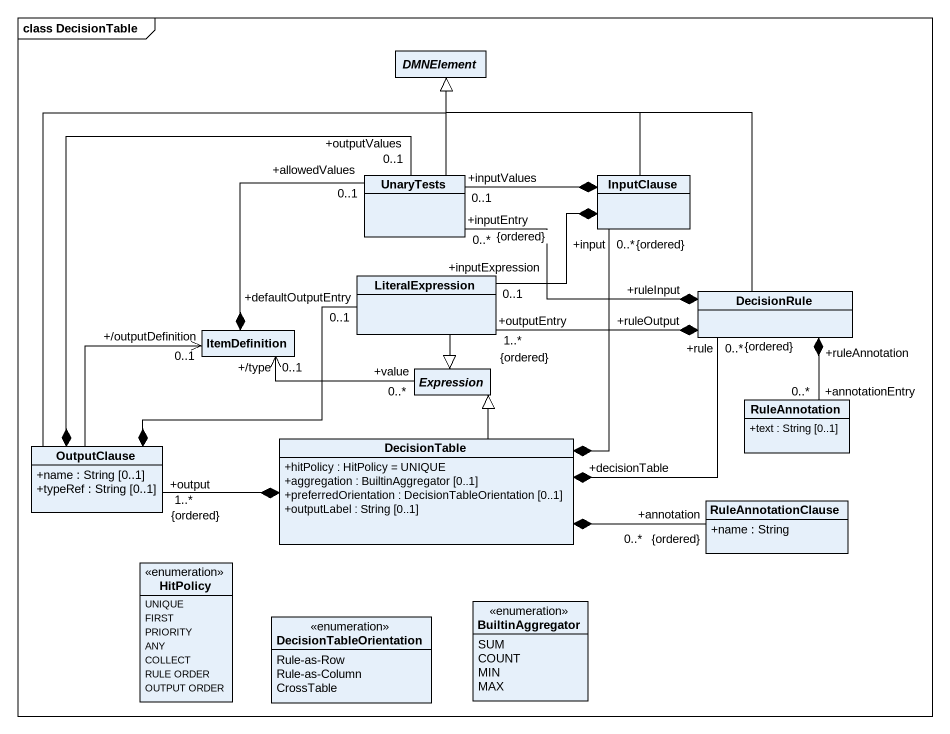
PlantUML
@startuml
mainframe class DecisionTable
hide circle
hide empty members
skinparam classAttributeIconSize 0
abstract class DMNElement
class UnaryTests
class InputClause
class LiteralExpression
class DecisionRule
class ItemDefinition
abstract class Expression
class RuleAnnotation {
  +text : String [0..1]
}
class OutputClause {
  +name : String [0..1]
  +typeRef : String [0..1]
}
class DecisionTable {
  +hitPolicy : HitPolicy = UNIQUE
  +aggregation : BuiltinAggregator [0..1]
  +preferredOrientation : DecisionTableOrientation [0..1]
  +outputLabel : String [0..1]
}
class RuleAnnotationClause {
  +name : String
}
enum HitPolicy {
  UNIQUE
  FIRST
  PRIORITY
  ANY
  COLLECT
  RULE ORDER
  OUTPUT ORDER
}
enum BuiltinAggregator {
  SUM
  COUNT
  MIN
  MAX
}
enum DecisionTableOrientation {
  Rule-as-Row
  Rule-as-Column
  CrossTable
}
UnaryTests -up-|> DMNElement
InputClause -up-|> DMNElement
InputClause *-left- "+inputValues\n0..1" UnaryTests
InputClause *-left- "0..1\n+inputExpression" LiteralExpression
LiteralExpression --|> Expression
DecisionRule -up-|> DMNElement
DecisionRule "+ruleInput" *-left- "+inputEntry\n0..*\n{ordered}" UnaryTests
DecisionRule "+ruleOutput" *-left- "+outputEntry\n1..*\n{ordered}" LiteralExpression
DecisionRule "+ruleAnnotation" *-- "+annotationEntry\n0..*" RuleAnnotation
ItemDefinition *-up- "+allowedValues\n0..1" UnaryTests
Expression "+value\n0..*" -left-> "+/type\n0..1" ItemDefinition
OutputClause -up-|> DMNElement
OutputClause *-up- "+outputValues\n0..1" UnaryTests
OutputClause *-right- "+defaultOutputEntry\n0..1" LiteralExpression
OutputClause -up-> "+/outputDefinition\n0..1" ItemDefinition
DecisionTable *-up- "+input\n0..*\n{ordered}" InputClause
DecisionTable "+decisionTable" *-right- "0..*\n{ordered}\n+rule" DecisionRule
DecisionTable -up-|> Expression
DecisionTable *-left- "+output\n1..*\n{ordered}" OutputClause
DecisionTable *-right- "+annotation\n0..*\n{ordered}" RuleAnnotationClause
@enduml
